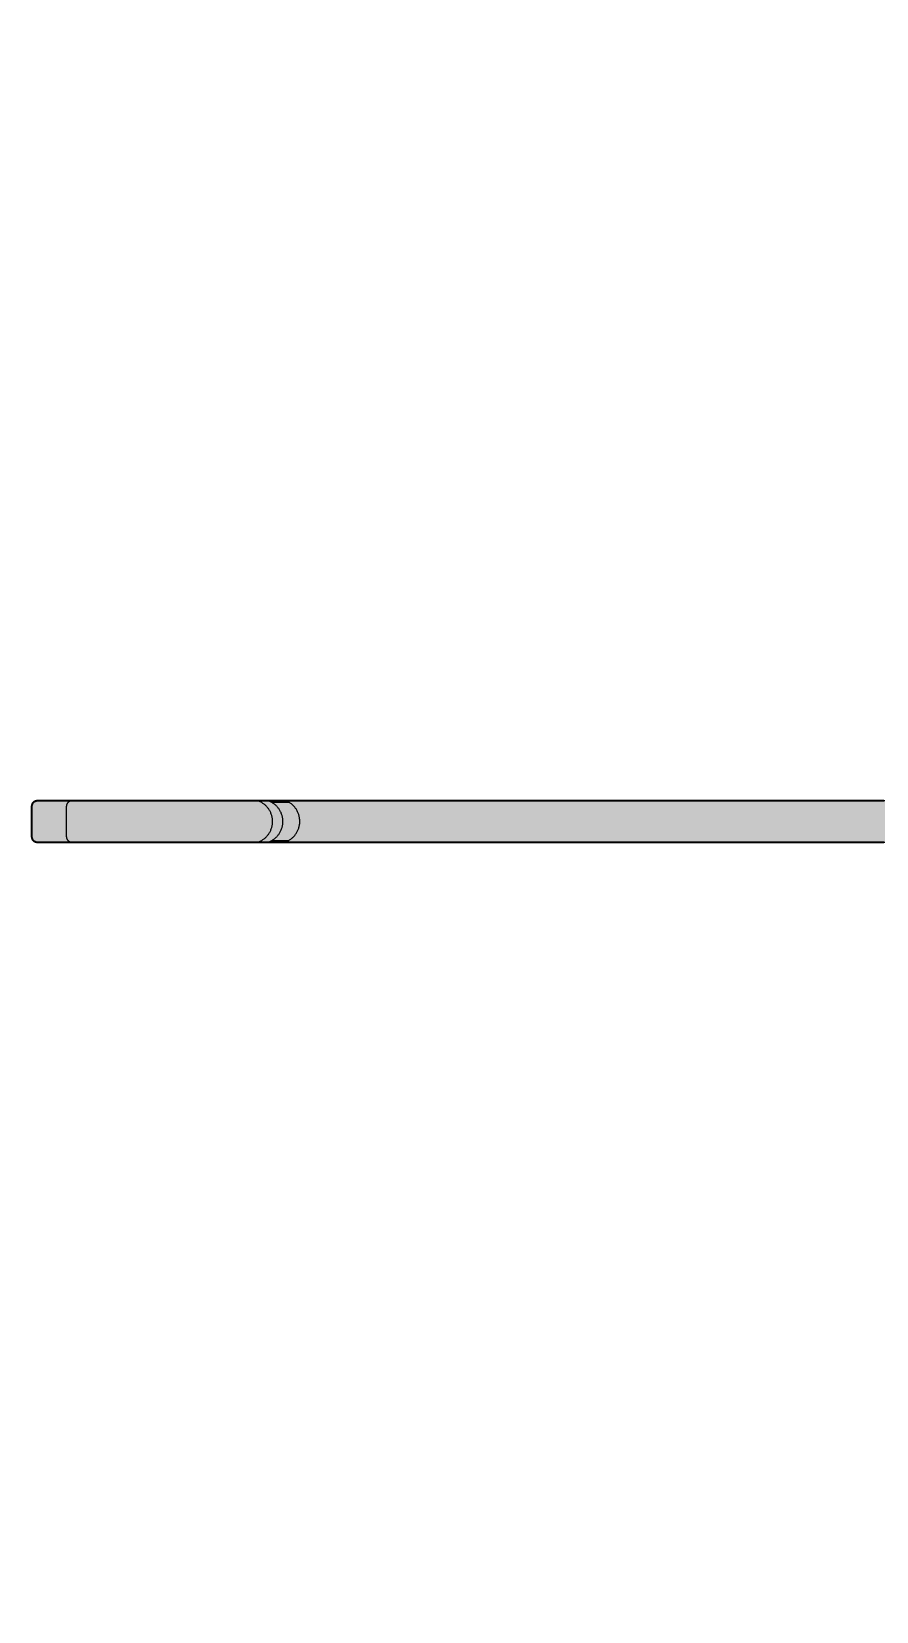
# Model space of a CAD drawing. Header units: millimetres. Extents: x 0 to 2535, y -1006 to 1980.
# Drawn here: x 198 to 568, y -1006 to -316 of the extents above; entities that cross this region are included whole.
import ezdxf

# ---------------------------------------------------------------- set-up
doc = ezdxf.new("R2010")
doc.units = ezdxf.units.MM
doc.layers.add('Blocks', color=7, linetype='Continuous')
doc.layers.add('Blocks$Fill', color=7, linetype='Continuous', true_color=0xffffff)
doc.layers.add('Blocks$Inner', color=7, linetype='Continuous', lineweight=25, true_color=0x007f00)
doc.layers.add('Blocks$Outline', color=7, linetype='Continuous', lineweight=35, true_color=0xff3f3f)

# ---------------------------------------------------------------- blocks, each defined once
blk = doc.blocks.new('Superloon Floor Lamp Top')
at = {"layer": 'Blocks$Fill'}
blk.add_hatch(color=256, dxfattribs=at).paths.add_polyline_path([(6.46, 262.06), (6.34, 262.05), (6.28, 262.04), (6.23, 262.03), (6.17, 262.02), (6.11, 262.01), (6.05, 262), (5.99, 261.99), (5.93, 261.97), (5.87, 261.96), (5.81, 261.94), (5.76, 261.92), (5.7, 261.9), (5.64, 261.88), (5.59, 261.86), (5.53, 261.84), (5.47, 261.82), (5.42, 261.79), (5.36, 261.77), (5.31, 261.74), (5.26, 261.71), (5.21, 261.68), (5.15, 261.65), (5.1, 261.62), (5.05, 261.59), (5.01, 261.55), (4.96, 261.52), (4.91, 261.48), (4.86, 261.44), (4.82, 261.41), (4.78, 261.37), (4.73, 261.33), (4.71, 261.3), (4.68, 261.27), (4.66, 261.25), (4.64, 261.22), (4.59, 261.16), (4.55, 261.11), (4.5, 261.05), (4.46, 260.99), (4.43, 260.93), (4.39, 260.87), (4.35, 260.8), (4.32, 260.74), (4.29, 260.67), (4.26, 260.61), (4.23, 260.54), (4.21, 260.47), (4.18, 260.4), (4.16, 260.33), (4.14, 260.29), (4.13, 260.24), (4.12, 260.19), (4.11, 260.14), (4.09, 260.09), (4.08, 260.04), (4.08, 259.99), (4.07, 259.94), (4.06, 259.89), (4.05, 259.84), (4.05, 259.79), (4.04, 259.74), (4.04, 259.69), (4.04, 259.64), (4.03, 259.59), (4.03, 259.54), (4.03, 246.58), (4.04, 246.48), (4.04, 246.43), (4.04, 246.38), (4.05, 246.33), (4.05, 246.28), (4.06, 246.23), (4.07, 246.18), (4.08, 246.13), (4.08, 246.08), (4.09, 246.03), (4.11, 245.98), (4.12, 245.93), (4.13, 245.88), (4.14, 245.83), (4.16, 245.79), (4.18, 245.72), (4.21, 245.65), (4.23, 245.58), (4.26, 245.51), (4.29, 245.45), (4.32, 245.38), (4.35, 245.32), (4.39, 245.25), (4.43, 245.19), (4.46, 245.13), (4.5, 245.07), (4.55, 245.01), (4.59, 244.96), (4.64, 244.9), (4.66, 244.87), (4.68, 244.85), (4.71, 244.82), (4.73, 244.79), (4.78, 244.75), (4.82, 244.71), (4.86, 244.67), (4.91, 244.64), (4.96, 244.6), (5.01, 244.57), (5.05, 244.53), (5.1, 244.5), (5.15, 244.47), (5.21, 244.44), (5.26, 244.41), (5.31, 244.38), (5.36, 244.35), (5.42, 244.33), (5.47, 244.3), (5.53, 244.28), (5.59, 244.26), (5.64, 244.24), (5.7, 244.22), (5.76, 244.2), (5.81, 244.18), (5.87, 244.16), (5.93, 244.15), (5.99, 244.13), (6.05, 244.12), (6.11, 244.11), (6.17, 244.1), (6.23, 244.09), (6.28, 244.08), (6.34, 244.07), (6.4, 244.07), (6.46, 244.06), (21.64, 244.06), (21.73, 244.06), (21.94, 244.06), (22.26, 244.06), (22.71, 244.06), (23.29, 244.06), (23.98, 244.06), (24.79, 244.06), (25.72, 244.06), (26.77, 244.06), (27.95, 244.06), (29.24, 244.06), (30.65, 244.06), (32.18, 244.06), (33.82, 244.06), (34.64, 244.06), (34.7, 244.06), (34.88, 244.06), (35.17, 244.06), (35.58, 244.06), (36.1, 244.06), (36.74, 244.06), (37.5, 244.06), (38.36, 244.06), (39.35, 244.06), (40.44, 244.06), (41.65, 244.06), (42.98, 244.06), (44.42, 244.06), (45.96, 244.06), (47.63, 244.06), (48.69, 244.06), (48.86, 244.06), (49.15, 244.06), (49.56, 244.06), (50.09, 244.06), (50.73, 244.06), (51.5, 244.06), (52.38, 244.06), (53.37, 244.06), (54.49, 244.06), (55.72, 244.06), (57.07, 244.06), (58.53, 244.06), (60.11, 244.06), (61.81, 244.06), (63.61, 244.06), (65.53, 244.06), (67.57, 244.06), (69.72, 244.06), (71.97, 244.06), (74.34, 244.06), (76.82, 244.06), (79.41, 244.06), (82.11, 244.06), (84.91, 244.06), (87.82, 244.06), (90.83, 244.06), (93.95, 244.06), (97.17, 244.06), (100.5, 244.06), (103.92, 244.06), (107.45, 244.06), (111.07, 244.06), (114.79, 244.06), (118.61, 244.06), (122.52, 244.06), (126.53, 244.06), (130.62, 244.06), (134.81, 244.06), (139.09, 244.06), (143.45, 244.06), (147.91, 244.06), (152.44, 244.06), (157.06, 244.06), (161.76, 244.06), (166.54, 244.06), (171.4, 244.06), (176.34, 244.06), (181.35, 244.06), (186.43, 244.06), (191.59, 244.06), (196.82, 244.06), (202.11, 244.06), (207.47, 244.06), (212.9, 244.06), (218.38, 244.06), (223.93, 244.06), (229.54, 244.06), (235.2, 244.06), (240.92, 244.06), (246.69, 244.06), (252.52, 244.06), (258.39, 244.06), (264.31, 244.06), (270.27, 244.06), (276.28, 244.06), (282.32, 244.06), (288.41, 244.06), (294.53, 244.06), (300.69, 244.06), (306.88, 244.06), (313.1, 244.06), (319.35, 244.06), (325.63, 244.06), (331.93, 244.06), (338.25, 244.06), (344.59, 244.06), (350.95, 244.06), (357.33, 244.06), (363.71, 244.06), (370.11, 244.06), (376.52, 244.06), (379.9, 244.06), (382.33, 243.11), (395.34, 235.56), (395.68, 235.26), (395.85, 235.1), (396.01, 234.94), (396.16, 234.77), (396.31, 234.59), (396.45, 234.42), (396.59, 234.23), (396.72, 234.05), (396.85, 233.85), (584.48, -90.9), (584.55, -90.99), (584.58, -91.04), (584.62, -91.09), (584.66, -91.13), (584.7, -91.18), (584.74, -91.22), (584.78, -91.27), (584.82, -91.31), (584.86, -91.35), (584.9, -91.39), (584.95, -91.44), (584.99, -91.48), (585.04, -91.51), (585.09, -91.55), (585.13, -91.59), (585.18, -91.63), (585.23, -91.66), (585.28, -91.7), (585.33, -91.73), (585.38, -91.76), (585.43, -91.79), (585.48, -91.82), (585.54, -91.85), (585.59, -91.88), (585.64, -91.9), (585.7, -91.93), (585.75, -91.95), (585.81, -91.97), (585.86, -91.99), (585.92, -92.01), (585.98, -92.02), (586.01, -92.03), (586.05, -92.04), (586.08, -92.05), (586.12, -92.05), (586.19, -92.07), (586.26, -92.07), (586.33, -92.08), (586.4, -92.09), (586.48, -92.09), (586.55, -92.09), (586.62, -92.09), (586.69, -92.09), (586.76, -92.08), (586.84, -92.07), (586.91, -92.06), (586.98, -92.05), (587.05, -92.04), (587.12, -92.02), (587.17, -92.01), (587.22, -92), (587.27, -91.99), (587.32, -91.97), (587.37, -91.96), (587.42, -91.94), (587.46, -91.92), (587.51, -91.91), (587.56, -91.89), (587.6, -91.87), (587.65, -91.85), (587.7, -91.83), (587.74, -91.8), (587.79, -91.78), (587.83, -91.76), (587.88, -91.73), (599.09, -85.25), (599.17, -85.19), (599.22, -85.17), (599.26, -85.14), (599.3, -85.11), (599.34, -85.08), (599.38, -85.05), (599.42, -85.02), (599.46, -84.98), (599.5, -84.95), (599.53, -84.92), (599.57, -84.88), (599.61, -84.85), (599.64, -84.81), (599.68, -84.77), (599.72, -84.74), (599.76, -84.68), (599.81, -84.63), (599.86, -84.57), (599.9, -84.51), (599.94, -84.46), (599.98, -84.4), (600.02, -84.33), (600.06, -84.27), (600.1, -84.21), (600.13, -84.15), (600.16, -84.08), (600.19, -84.01), (600.22, -83.95), (600.24, -83.88), (600.25, -83.85), (600.26, -83.81), (600.27, -83.78), (600.28, -83.74), (600.3, -83.69), (600.31, -83.63), (600.32, -83.57), (600.33, -83.51), (600.34, -83.45), (600.35, -83.39), (600.35, -83.33), (600.36, -83.28), (600.36, -83.22), (600.36, -83.16), (600.36, -83.1), (600.35, -83.04), (600.35, -82.98), (600.35, -82.92), (600.34, -82.86), (600.33, -82.8), (600.32, -82.74), (600.31, -82.68), (600.3, -82.62), (600.29, -82.56), (600.28, -82.5), (600.26, -82.44), (600.24, -82.38), (600.23, -82.33), (600.21, -82.27), (600.19, -82.21), (600.17, -82.15), (600.15, -82.1), (600.13, -82.04), (600.1, -81.99), (600.08, -81.93), (600.06, -81.88), (412.03, 242.64), (411.83, 243.03), (411.75, 243.23), (411.67, 243.44), (411.59, 243.64), (411.52, 243.85), (411.46, 244.06), (415.03, 244.06), (421.44, 244.06), (427.84, 244.06), (434.23, 244.06), (440.61, 244.06), (446.97, 244.06), (453.31, 244.06), (459.64, 244.06), (465.94, 244.06), (472.22, 244.06), (478.47, 244.06), (484.69, 244.06), (490.89, 244.06), (497.05, 244.06), (503.18, 244.06), (509.27, 244.06), (515.32, 244.06), (521.33, 244.06), (527.3, 244.06), (533.23, 244.06), (539.1, 244.06), (544.93, 244.06), (550.71, 244.06), (556.43, 244.06), (562.1, 244.06), (567.72, 244.06), (573.27, 244.06), (578.77, 244.06), (584.2, 244.06), (589.57, 244.06), (594.87, 244.06), (600.1, 244.06), (605.27, 244.06), (610.36, 244.06), (615.38, 244.06), (620.32, 244.06), (625.19, 244.06), (629.98, 244.06), (634.69, 244.06), (639.32, 244.06), (643.86, 244.06), (648.33, 244.06), (652.7, 244.06), (656.99, 244.06), (661.19, 244.06), (665.29, 244.06), (669.31, 244.06), (673.23, 244.06), (677.06, 244.06), (680.79, 244.06), (684.43, 244.06), (687.96, 244.06), (691.4, 244.06), (694.73, 244.06), (697.97, 244.06), (701.1, 244.06), (704.12, 244.06), (707.05, 244.06), (709.86, 244.06), (712.57, 244.06), (715.17, 244.06), (717.66, 244.06), (720.04, 244.06), (722.31, 244.06), (724.47, 244.06), (726.52, 244.06), (728.45, 244.06), (730.27, 244.06), (731.98, 244.06), (733.57, 244.06), (735.05, 244.06), (736.41, 244.06), (737.65, 244.06), (738.78, 244.06), (739.79, 244.06), (740.69, 244.06), (741.46, 244.06), (742.12, 244.06), (742.66, 244.06), (743.08, 244.06), (743.39, 244.06), (743.57, 244.06), (743.64, 244.06), (744.58, 244.25), (745.39, 244.79), (745.93, 245.6), (746.14, 246.56), (746.14, 259.56), (745.93, 260.52), (745.39, 261.33), (744.58, 261.87), (743.64, 262.06), (743.57, 262.06), (743.39, 262.06), (743.08, 262.06), (742.66, 262.06), (742.12, 262.06), (741.46, 262.06), (740.69, 262.06), (739.79, 262.06), (738.78, 262.06), (737.65, 262.06), (736.41, 262.06), (735.05, 262.06), (733.57, 262.06), (731.98, 262.06), (730.27, 262.06), (728.45, 262.06), (726.52, 262.06), (724.47, 262.06), (722.31, 262.06), (720.04, 262.06), (717.66, 262.06), (715.17, 262.06), (712.57, 262.06), (709.86, 262.06), (707.05, 262.06), (704.12, 262.06), (701.1, 262.06), (697.97, 262.06), (694.73, 262.06), (691.4, 262.06), (687.96, 262.06), (684.43, 262.06), (680.79, 262.06), (677.06, 262.06), (673.23, 262.06), (669.31, 262.06), (665.29, 262.06), (661.19, 262.06), (656.99, 262.06), (652.7, 262.06), (648.33, 262.06), (643.86, 262.06), (639.32, 262.06), (634.69, 262.06), (629.98, 262.06), (625.19, 262.06), (620.32, 262.06), (615.38, 262.06), (610.36, 262.06), (605.27, 262.06), (600.1, 262.06), (594.87, 262.06), (589.57, 262.06), (584.2, 262.06), (578.77, 262.06), (573.27, 262.06), (567.72, 262.06), (562.1, 262.06), (556.43, 262.06), (550.71, 262.06), (544.93, 262.06), (539.1, 262.06), (533.23, 262.06), (527.3, 262.06), (521.33, 262.06), (515.32, 262.06), (509.27, 262.06), (503.18, 262.06), (497.05, 262.06), (490.89, 262.06), (484.69, 262.06), (478.47, 262.06), (472.22, 262.06), (465.94, 262.06), (459.64, 262.06), (453.31, 262.06), (446.97, 262.06), (440.61, 262.06), (434.23, 262.06), (427.84, 262.06), (421.44, 262.06), (415.03, 262.06), (411.46, 262.06), (411.59, 262.48), (411.67, 262.68), (411.75, 262.89), (411.83, 263.09), (411.93, 263.29), (412.03, 263.48), (600.06, 588), (600.1, 588.11), (600.13, 588.16), (600.15, 588.22), (600.17, 588.27), (600.19, 588.33), (600.21, 588.39), (600.23, 588.45), (600.24, 588.5), (600.26, 588.56), (600.28, 588.62), (600.29, 588.68), (600.3, 588.74), (600.31, 588.8), (600.32, 588.86), (600.33, 588.92), (600.34, 588.98), (600.35, 589.04), (600.35, 589.1), (600.35, 589.16), (600.36, 589.22), (600.36, 589.28), (600.36, 589.34), (600.36, 589.4), (600.35, 589.45), (600.35, 589.51), (600.34, 589.57), (600.33, 589.63), (600.32, 589.69), (600.31, 589.75), (600.3, 589.81), (600.28, 589.86), (600.27, 589.9), (600.26, 589.93), (600.25, 589.97), (600.24, 590), (600.22, 590.07), (600.19, 590.13), (600.16, 590.2), (600.13, 590.27), (600.1, 590.33), (600.06, 590.39), (600.02, 590.45), (599.98, 590.52), (599.94, 590.58), (599.9, 590.63), (599.86, 590.69), (599.81, 590.75), (599.76, 590.8), (599.72, 590.86), (599.68, 590.89), (599.64, 590.93), (599.61, 590.97), (599.57, 591), (599.53, 591.04), (599.5, 591.07), (599.46, 591.1), (599.42, 591.13), (599.38, 591.17), (599.34, 591.2), (599.3, 591.23), (599.26, 591.26), (599.22, 591.29), (599.17, 591.31), (599.13, 591.34), (599.09, 591.37), (587.88, 597.85), (587.79, 597.9), (587.74, 597.92), (587.7, 597.95), (587.65, 597.97), (587.6, 597.99), (587.56, 598.01), (587.51, 598.02), (587.46, 598.04), (587.42, 598.06), (587.37, 598.08), (587.32, 598.09), (587.27, 598.1), (587.22, 598.12), (587.17, 598.13), (587.12, 598.14), (587.05, 598.16), (586.98, 598.17), (586.91, 598.18), (586.84, 598.19), (586.76, 598.2), (586.69, 598.21), (586.62, 598.21), (586.55, 598.21), (586.48, 598.21), (586.4, 598.21), (586.33, 598.2), (586.26, 598.19), (586.19, 598.18), (586.12, 598.17), (586.08, 598.17), (586.05, 598.16), (586.01, 598.15), (585.98, 598.14), (585.92, 598.13), (585.86, 598.11), (585.81, 598.09), (585.75, 598.07), (585.7, 598.05), (585.64, 598.02), (585.59, 598), (585.54, 597.97), (585.48, 597.94), (585.43, 597.91), (585.38, 597.88), (585.33, 597.85), (585.28, 597.82), (585.23, 597.78), (585.18, 597.75), (585.13, 597.71), (585.09, 597.67), (585.04, 597.63), (584.99, 597.6), (584.95, 597.55), (584.9, 597.51), (584.86, 597.47), (584.82, 597.43), (584.78, 597.39), (584.74, 597.34), (584.7, 597.3), (584.66, 597.25), (584.62, 597.2), (584.58, 597.16), (584.55, 597.11), (584.51, 597.06), (584.48, 597.02), (397.08, 272.68), (396.85, 272.27), (396.59, 271.89), (396.45, 271.7), (396.31, 271.53), (396.16, 271.35), (396.01, 271.18), (395.85, 271.02), (395.68, 270.86), (395.51, 270.71), (395.34, 270.56), (382.33, 263.01), (379.9, 262.06), (376.52, 262.06), (370.11, 262.06), (363.71, 262.06), (357.33, 262.06), (350.95, 262.06), (344.59, 262.06), (338.25, 262.06), (331.93, 262.06), (325.63, 262.06), (319.35, 262.06), (313.1, 262.06), (306.88, 262.06), (300.69, 262.06), (294.53, 262.06), (288.41, 262.06), (282.32, 262.06), (276.28, 262.06), (270.27, 262.06), (264.31, 262.06), (258.39, 262.06), (252.52, 262.06), (246.69, 262.06), (240.92, 262.06), (235.2, 262.06), (229.54, 262.06), (223.93, 262.06), (218.38, 262.06), (212.9, 262.06), (207.47, 262.06), (202.11, 262.06), (196.82, 262.06), (191.59, 262.06), (186.43, 262.06), (181.35, 262.06), (176.34, 262.06), (171.4, 262.06), (166.54, 262.06), (161.76, 262.06), (157.06, 262.06), (152.44, 262.06), (147.91, 262.06), (143.45, 262.06), (139.09, 262.06), (134.81, 262.06), (130.62, 262.06), (126.53, 262.06), (122.52, 262.06), (118.61, 262.06), (114.79, 262.06), (111.07, 262.06), (107.45, 262.06), (103.92, 262.06), (100.5, 262.06), (97.17, 262.06), (93.95, 262.06), (90.83, 262.06), (87.82, 262.06), (84.91, 262.06), (82.11, 262.06), (79.41, 262.06), (76.82, 262.06), (74.34, 262.06), (71.97, 262.06), (69.72, 262.06), (67.57, 262.06), (65.53, 262.06), (63.61, 262.06), (61.81, 262.06), (60.11, 262.06), (58.53, 262.06), (57.07, 262.06), (55.72, 262.06), (54.49, 262.06), (53.37, 262.06), (52.38, 262.06), (51.5, 262.06), (50.73, 262.06), (50.09, 262.06), (49.56, 262.06), (49.15, 262.06), (47.63, 262.06), (45.96, 262.06), (44.42, 262.06), (42.98, 262.06), (41.65, 262.06), (40.44, 262.06), (39.35, 262.06), (38.36, 262.06), (37.5, 262.06), (36.74, 262.06), (36.1, 262.06), (35.58, 262.06), (35.17, 262.06), (34.88, 262.06), (34.7, 262.06), (34.64, 262.06), (33.39, 262.06), (31.79, 262.06), (30.3, 262.06), (28.92, 262.06), (27.67, 262.06), (26.53, 262.06), (25.51, 262.06), (24.61, 262.06), (23.83, 262.06), (23.16, 262.06), (22.62, 262.06), (22.19, 262.06), (21.89, 262.06), (21.7, 262.06), (21.64, 262.06)], flags=0)
at = {"layer": 'Blocks$Inner'}
for points in [[(21.67, 262.06), (6.46, 262.06), (6.4, 262.05), (6.34, 262.05), (6.28, 262.04), (6.23, 262.03), (6.17, 262.02), (6.11, 262.01), (6.05, 262), (5.99, 261.99), (5.93, 261.97), (5.87, 261.96), (5.81, 261.94), (5.76, 261.92), (5.7, 261.9), (5.64, 261.88), (5.59, 261.86), (5.53, 261.84), (5.47, 261.82), (5.42, 261.79), (5.36, 261.77), (5.31, 261.74), (5.26, 261.71), (5.21, 261.68), (5.15, 261.65), (5.1, 261.62), (5.05, 261.59), (5.01, 261.55), (4.96, 261.52), (4.91, 261.48), (4.86, 261.44), (4.82, 261.41), (4.78, 261.37), (4.73, 261.33), (4.71, 261.3), (4.68, 261.27), (4.66, 261.25), (4.64, 261.22), (4.59, 261.16), (4.55, 261.11), (4.5, 261.05), (4.46, 260.99), (4.43, 260.93), (4.39, 260.87), (4.35, 260.8), (4.32, 260.74), (4.29, 260.67), (4.26, 260.61), (4.23, 260.54), (4.21, 260.47), (4.18, 260.4), (4.16, 260.33), (4.14, 260.29), (4.13, 260.24), (4.12, 260.19), (4.11, 260.14), (4.09, 260.09), (4.08, 260.04), (4.08, 259.99), (4.07, 259.94), (4.06, 259.89), (4.05, 259.84), (4.05, 259.79), (4.04, 259.74), (4.04, 259.69), (4.04, 259.64), (4.03, 259.59), (4.03, 259.54), (4.03, 246.58), (4.03, 246.53), (4.04, 246.48), (4.04, 246.43), (4.04, 246.38), (4.05, 246.33), (4.05, 246.28), (4.06, 246.23), (4.07, 246.18), (4.08, 246.13), (4.08, 246.08), (4.09, 246.03), (4.11, 245.98), (4.12, 245.93), (4.13, 245.88), (4.14, 245.83), (4.16, 245.79), (4.18, 245.72), (4.21, 245.65), (4.23, 245.58), (4.26, 245.51), (4.29, 245.45), (4.32, 245.38), (4.35, 245.32), (4.39, 245.25), (4.43, 245.19), (4.46, 245.13), (4.5, 245.07), (4.55, 245.01), (4.59, 244.96), (4.64, 244.9), (4.66, 244.87), (4.68, 244.85), (4.71, 244.82), (4.73, 244.79), (4.78, 244.75), (4.82, 244.71), (4.86, 244.67), (4.91, 244.64), (4.96, 244.6), (5.01, 244.57), (5.05, 244.53), (5.1, 244.5), (5.15, 244.47), (5.21, 244.44), (5.26, 244.41), (5.31, 244.38), (5.36, 244.35), (5.42, 244.33), (5.47, 244.3), (5.53, 244.28), (5.59, 244.26), (5.64, 244.24), (5.7, 244.22), (5.76, 244.2), (5.81, 244.18), (5.87, 244.16), (5.93, 244.15), (5.99, 244.13), (6.05, 244.12), (6.11, 244.11), (6.17, 244.1), (6.23, 244.09), (6.28, 244.08), (6.34, 244.07), (6.4, 244.07), (6.46, 244.06), (21.64, 244.06), (21.73, 244.06), (21.94, 244.06), (22.26, 244.06), (22.71, 244.06), (23.29, 244.06), (23.98, 244.06), (24.79, 244.06), (25.72, 244.06), (26.77, 244.06), (27.95, 244.06), (29.24, 244.06), (30.65, 244.06), (32.18, 244.06), (33.82, 244.06), (34.64, 244.06), (34.7, 244.06), (34.88, 244.06), (35.17, 244.06), (35.58, 244.06), (36.1, 244.06), (36.74, 244.06), (37.5, 244.06), (38.36, 244.06), (39.35, 244.06), (40.44, 244.06), (41.65, 244.06), (42.98, 244.06), (44.42, 244.06), (45.96, 244.06), (47.63, 244.06), (49.4, 244.06), (51.28, 244.06), (53.28, 244.06), (55.38, 244.06), (57.59, 244.06), (59.91, 244.06), (62.34, 244.06), (64.87, 244.06), (67.48, 244.06), (68.46, 244.06), (69.45, 244.06), (70.44, 244.06), (71.45, 244.06), (72.46, 244.06), (73.49, 244.06), (74.52, 244.06), (75.56, 244.06), (76.62, 244.06), (77.68, 244.06), (78.75, 244.06), (78.89, 244.06), (79.83, 244.06), (80.77, 244.06), (81.72, 244.06), (82.69, 244.06), (83.66, 244.06), (84.64, 244.06), (85.63, 244.06), (86.63, 244.06), (87.63, 244.06), (88.65, 244.06), (89.67, 244.06), (90.71, 244.06), (91.14, 244.06), (91.67, 244.06), (92.2, 244.06), (92.73, 244.06), (93.26, 244.06), (93.8, 244.06), (94.34, 244.06), (94.87, 244.06), (95.42, 244.06), (95.96, 244.06), (96.5, 244.06), (97.05, 244.06), (101.52, 244.06), (102.05, 244.06), (102.58, 244.06), (103.11, 244.06), (103.65, 244.06), (104.18, 244.06), (104.72, 244.06), (105.26, 244.06), (105.8, 244.06), (106.34, 244.06), (106.89, 244.06), (107.43, 244.06), (111.05, 244.06), (115.07, 244.06), (119.18, 244.06), (123.38, 244.06), (127.66, 244.06), (132.04, 244.06), (136.49, 244.06), (141.03, 244.06), (145.65, 244.06), (150.35, 244.06), (155.13, 244.06), (159.99, 244.06), (164.92, 244.06), (169.92, 244.06), (175, 244.06), (180.15, 244.06), (185.37, 244.06), (190.65, 244.06), (196, 244.06), (201.42, 244.06), (206.89, 244.06), (212.43, 244.06), (218.03, 244.06), (223.68, 244.06), (229.39, 244.06), (235.15, 244.06), (240.96, 244.06), (246.82, 244.06), (252.73, 244.06), (258.69, 244.06), (264.69, 244.06), (270.73, 244.06), (276.81, 244.06), (282.93, 244.06), (289.09, 244.06), (295.28, 244.06), (301.5, 244.06), (307.76, 244.06), (314.04, 244.06), (320.35, 244.06), (326.68, 244.06), (333.03, 244.06), (339.41, 244.06), (345.8, 244.06), (352.21, 244.06), (358.63, 244.06), (365.06, 244.06), (371.51, 244.06), (377.96, 244.06)], [(377.96, 262.06), (371.51, 262.06), (365.06, 262.06), (358.63, 262.06), (352.21, 262.06), (345.8, 262.06), (339.41, 262.06), (333.03, 262.06), (326.68, 262.06), (320.35, 262.06), (314.04, 262.06), (307.76, 262.06), (301.5, 262.06), (295.28, 262.06), (289.09, 262.06), (282.93, 262.06), (276.81, 262.06), (270.73, 262.06), (264.69, 262.06), (258.69, 262.06), (252.73, 262.06), (246.82, 262.06), (240.96, 262.06), (235.15, 262.06), (229.39, 262.06), (223.68, 262.06), (218.03, 262.06), (212.43, 262.06), (206.89, 262.06), (201.42, 262.06), (196, 262.06), (190.65, 262.06), (185.37, 262.06), (180.15, 262.06), (175, 262.06), (169.92, 262.06), (164.92, 262.06), (159.99, 262.06), (155.13, 262.06), (150.35, 262.06), (145.65, 262.06), (141.03, 262.06), (136.49, 262.06), (132.04, 262.06), (127.66, 262.06), (123.38, 262.06), (119.18, 262.06), (115.07, 262.06), (111.05, 262.06), (107.43, 262.06), (106.89, 262.06), (106.34, 262.06), (105.8, 262.06), (105.26, 262.06), (104.72, 262.06), (104.18, 262.06), (103.65, 262.06), (103.11, 262.06), (102.58, 262.06), (102.05, 262.06), (101.52, 262.06), (97.05, 262.06), (95.55, 262.06), (95.42, 262.06), (94.87, 262.06), (94.34, 262.06), (93.8, 262.06), (93.26, 262.06), (92.73, 262.06), (92.2, 262.06), (91.67, 262.06), (91.14, 262.06), (88.89, 262.06), (85.53, 262.06), (82.28, 262.06), (79.12, 262.06), (76.06, 262.06), (73.11, 262.06), (70.26, 262.06), (67.51, 262.06), (64.87, 262.06), (62.34, 262.06), (59.91, 262.06), (57.59, 262.06), (55.38, 262.06), (53.28, 262.06), (51.28, 262.06), (49.4, 262.06), (47.63, 262.06), (45.96, 262.06), (44.42, 262.06), (42.98, 262.06), (41.65, 262.06), (40.44, 262.06), (39.35, 262.06), (38.36, 262.06), (37.5, 262.06), (36.74, 262.06), (36.1, 262.06), (35.58, 262.06), (35.17, 262.06), (34.88, 262.06), (34.7, 262.06), (34.64, 262.06), (33.39, 262.06), (31.79, 262.06), (30.3, 262.06), (28.92, 262.06), (27.67, 262.06), (26.53, 262.06), (25.51, 262.06), (24.61, 262.06), (23.83, 262.06), (23.16, 262.06), (22.62, 262.06), (22.19, 262.06), (21.89, 262.06), (21.7, 262.06), (21.64, 262.06), (21.58, 262.05), (21.52, 262.05), (21.46, 262.04), (21.4, 262.03), (21.34, 262.02), (21.29, 262.01), (21.23, 262), (21.17, 261.99), (21.11, 261.97), (21.05, 261.96), (20.99, 261.94), (20.94, 261.92), (20.88, 261.9), (20.82, 261.88), (20.76, 261.86), (20.71, 261.84), (20.65, 261.82), (20.6, 261.79), (20.54, 261.77), (20.49, 261.74), (20.44, 261.71), (20.38, 261.68), (20.33, 261.65), (20.28, 261.62), (20.23, 261.59), (20.18, 261.55), (20.14, 261.52), (20.09, 261.48), (20.04, 261.44), (20, 261.41), (19.96, 261.37), (19.91, 261.33), (19.89, 261.3), (19.86, 261.27), (19.84, 261.25), (19.82, 261.22), (19.77, 261.16), (19.73, 261.11), (19.68, 261.05), (19.64, 260.99), (19.6, 260.93), (19.57, 260.87), (19.53, 260.8), (19.5, 260.74), (19.47, 260.67), (19.44, 260.61), (19.41, 260.54), (19.38, 260.47), (19.36, 260.4), (19.34, 260.33), (19.32, 260.29), (19.31, 260.24), (19.3, 260.19), (19.28, 260.14), (19.27, 260.09), (19.26, 260.04), (19.25, 259.99), (19.25, 259.94), (19.24, 259.89), (19.23, 259.84), (19.23, 259.79), (19.22, 259.74), (19.22, 259.69), (19.21, 259.64), (19.21, 259.59), (19.21, 259.54), (19.21, 246.58), (19.21, 246.53), (19.22, 246.48), (19.22, 246.43), (19.22, 246.38), (19.23, 246.33), (19.23, 246.28), (19.24, 246.23), (19.25, 246.18), (19.26, 246.13), (19.27, 246.08), (19.28, 246.03), (19.29, 245.98), (19.3, 245.93), (19.31, 245.88), (19.33, 245.83), (19.34, 245.79), (19.36, 245.72), (19.39, 245.65), (19.41, 245.58), (19.44, 245.51), (19.47, 245.45), (19.5, 245.38), (19.53, 245.32), (19.57, 245.25), (19.61, 245.19), (19.65, 245.13), (19.69, 245.07), (19.73, 245.01), (19.77, 244.96), (19.82, 244.9), (19.84, 244.87), (19.87, 244.85), (19.89, 244.82), (19.92, 244.79), (19.96, 244.75), (20, 244.71), (20.05, 244.67), (20.09, 244.64), (20.14, 244.6), (20.19, 244.57), (20.24, 244.53), (20.28, 244.5), (20.34, 244.47), (20.39, 244.44), (20.44, 244.41), (20.49, 244.38), (20.55, 244.35), (20.6, 244.33), (20.66, 244.3), (20.71, 244.28), (20.77, 244.26), (20.82, 244.24), (20.88, 244.22), (20.94, 244.2), (21, 244.18), (21.05, 244.16), (21.11, 244.15), (21.17, 244.13), (21.23, 244.12), (21.29, 244.11), (21.35, 244.1), (21.41, 244.09), (21.47, 244.08), (21.52, 244.07), (21.58, 244.07), (21.64, 244.06)], [(48.69, 244.06), (48.86, 244.06), (49.15, 244.06), (49.56, 244.06), (50.09, 244.06), (50.73, 244.06), (51.5, 244.06), (52.38, 244.06), (53.37, 244.06), (54.49, 244.06), (55.72, 244.06), (57.07, 244.06), (58.53, 244.06), (60.11, 244.06), (61.81, 244.06), (63.61, 244.06), (65.53, 244.06), (67.57, 244.06), (69.72, 244.06), (71.97, 244.06), (74.34, 244.06), (76.82, 244.06), (79.41, 244.06), (82.11, 244.06), (84.91, 244.06), (87.82, 244.06), (90.83, 244.06), (93.95, 244.06), (97.17, 244.06), (100.5, 244.06), (103.92, 244.06), (107.45, 244.06), (111.07, 244.06), (114.79, 244.06), (118.61, 244.06), (122.52, 244.06), (126.53, 244.06), (130.62, 244.06), (134.81, 244.06), (139.09, 244.06), (143.45, 244.06), (147.91, 244.06), (152.44, 244.06), (157.06, 244.06), (161.76, 244.06), (166.54, 244.06), (171.4, 244.06), (176.34, 244.06), (181.35, 244.06), (186.43, 244.06), (191.59, 244.06), (196.82, 244.06), (202.11, 244.06), (207.47, 244.06), (212.9, 244.06), (218.38, 244.06), (223.93, 244.06), (229.54, 244.06), (235.2, 244.06), (240.92, 244.06), (246.69, 244.06), (252.52, 244.06), (258.39, 244.06), (264.31, 244.06), (270.27, 244.06), (276.28, 244.06), (282.32, 244.06), (288.41, 244.06), (294.53, 244.06), (300.69, 244.06), (306.88, 244.06), (313.1, 244.06), (319.35, 244.06), (325.63, 244.06), (331.93, 244.06), (338.25, 244.06), (344.59, 244.06), (350.95, 244.06), (357.33, 244.06), (363.71, 244.06), (370.11, 244.06), (376.52, 244.06)], [(376.52, 262.06), (370.11, 262.06), (363.71, 262.06), (357.33, 262.06), (350.95, 262.06), (344.59, 262.06), (338.25, 262.06), (331.93, 262.06), (325.63, 262.06), (319.35, 262.06), (313.1, 262.06), (306.88, 262.06), (300.69, 262.06), (294.53, 262.06), (288.41, 262.06), (282.32, 262.06), (276.28, 262.06), (270.27, 262.06), (264.31, 262.06), (258.39, 262.06), (252.52, 262.06), (246.69, 262.06), (240.92, 262.06), (235.2, 262.06), (229.54, 262.06), (223.93, 262.06), (218.38, 262.06), (212.9, 262.06), (207.47, 262.06), (202.11, 262.06), (196.82, 262.06), (191.59, 262.06), (186.43, 262.06), (181.35, 262.06), (176.34, 262.06), (171.4, 262.06), (166.54, 262.06), (161.76, 262.06), (157.06, 262.06), (152.44, 262.06), (147.91, 262.06), (143.45, 262.06), (139.09, 262.06), (134.81, 262.06), (130.62, 262.06), (126.53, 262.06), (122.52, 262.06), (118.61, 262.06), (114.79, 262.06), (111.07, 262.06), (107.45, 262.06), (103.92, 262.06), (100.5, 262.06), (97.17, 262.06), (93.95, 262.06), (90.83, 262.06), (87.82, 262.06), (84.91, 262.06), (82.11, 262.06), (79.41, 262.06), (76.82, 262.06), (74.34, 262.06), (71.97, 262.06), (69.72, 262.06), (67.57, 262.06), (65.53, 262.06), (63.61, 262.06), (61.81, 262.06), (60.11, 262.06), (58.53, 262.06), (57.07, 262.06), (55.72, 262.06), (54.49, 262.06), (53.37, 262.06), (52.38, 262.06), (51.5, 262.06), (50.73, 262.06), (50.09, 262.06), (49.56, 262.06), (49.15, 262.06)], [(103.1, 244.06), (103.41, 244.18), (103.72, 244.31), (104.02, 244.45), (104.31, 244.61), (104.61, 244.77), (104.89, 244.94), (105.17, 245.13), (105.44, 245.32), (105.71, 245.52), (105.97, 245.73), (106.22, 245.95), (106.46, 246.18), (106.7, 246.41), (106.92, 246.66), (107.14, 246.91), (107.35, 247.17), (107.55, 247.44), (107.74, 247.71), (107.92, 247.99), (108.09, 248.28), (108.26, 248.57), (108.41, 248.87), (108.55, 249.17), (108.68, 249.48), (108.8, 249.79), (108.91, 250.11), (109, 250.42), (109.09, 250.75), (109.16, 251.07), (109.23, 251.4), (109.28, 251.73), (109.32, 252.06), (109.35, 252.39), (109.37, 252.73), (109.37, 253.06), (109.37, 253.39), (109.35, 253.73), (109.32, 254.06), (109.28, 254.39), (109.23, 254.72), (109.16, 255.05), (109.09, 255.37), (109, 255.69), (108.91, 256.01), (108.8, 256.33), (108.68, 256.64), (108.55, 256.95), (108.41, 257.25), (108.26, 257.55), (108.1, 257.84), (107.92, 258.13), (107.74, 258.41), (107.55, 258.68), (107.35, 258.95), (107.14, 259.21), (106.93, 259.46), (106.7, 259.7), (106.46, 259.94), (106.22, 260.17), (105.97, 260.39), (105.71, 260.6), (105.44, 260.8), (105.17, 260.99), (104.89, 261.18), (104.61, 261.35), (104.32, 261.51), (104.02, 261.66), (103.72, 261.81), (103.41, 261.94), (103.1, 262.06)], [(107.6, 244.06), (107.92, 244.18), (108.22, 244.31), (108.52, 244.45), (108.82, 244.61), (109.11, 244.77), (109.4, 244.94), (109.68, 245.13), (109.95, 245.32), (110.22, 245.52), (110.47, 245.73), (110.72, 245.95), (110.97, 246.18), (111.2, 246.41), (111.43, 246.66), (111.65, 246.91), (111.86, 247.17), (112.06, 247.44), (112.25, 247.71), (112.43, 247.99), (112.6, 248.28), (112.76, 248.57), (112.91, 248.87), (113.05, 249.17), (113.18, 249.48), (113.3, 249.79), (113.41, 250.11), (113.51, 250.42), (113.6, 250.75), (113.67, 251.07), (113.73, 251.4), (113.79, 251.73), (113.83, 252.06), (113.86, 252.39), (113.87, 252.73), (113.88, 253.06), (113.87, 253.39), (113.86, 253.73), (113.83, 254.06), (113.79, 254.39), (113.73, 254.72), (113.67, 255.05), (113.6, 255.37), (113.51, 255.69), (113.41, 256.01), (113.3, 256.33), (113.19, 256.64), (113.06, 256.95), (112.91, 257.25), (112.76, 257.55), (112.6, 257.84), (112.43, 258.13), (112.25, 258.41), (112.06, 258.68), (111.86, 258.95), (111.65, 259.21), (111.43, 259.46), (111.21, 259.7), (110.97, 259.94), (110.73, 260.17), (110.48, 260.39), (110.22, 260.6), (109.95, 260.8), (109.68, 260.99), (109.4, 261.18), (109.11, 261.35), (108.82, 261.51), (108.53, 261.66), (108.22, 261.81), (107.92, 261.94), (107.61, 262.06)], [(109.18, 244.81), (116.52, 244.81), (116.81, 244.99), (117.08, 245.17), (117.36, 245.37), (117.62, 245.57), (117.88, 245.79), (118.13, 246.01), (118.37, 246.24), (118.61, 246.48), (118.83, 246.72), (119.05, 246.98), (119.26, 247.24), (119.46, 247.51), (119.65, 247.79), (119.83, 248.07), (120, 248.36), (120.16, 248.65), (120.31, 248.95), (120.45, 249.25), (120.58, 249.56), (120.7, 249.88), (120.81, 250.19), (120.9, 250.51), (120.99, 250.84), (121.06, 251.16), (121.12, 251.49), (121.18, 251.82), (121.22, 252.16), (121.24, 252.49), (121.26, 252.82), (121.27, 253.16), (121.26, 253.49), (121.24, 253.83), (121.21, 254.16), (121.17, 254.49), (121.12, 254.82), (121.06, 255.15), (120.98, 255.48), (120.9, 255.8), (120.8, 256.12), (120.69, 256.44), (120.57, 256.75), (120.44, 257.06), (120.3, 257.36), (120.15, 257.66), (119.99, 257.96), (119.82, 258.25), (119.64, 258.53), (119.45, 258.8), (119.25, 259.07), (119.04, 259.33), (118.82, 259.59), (118.6, 259.83), (118.36, 260.07), (118.12, 260.3), (117.87, 260.52), (117.61, 260.74), (117.34, 260.94), (117.07, 261.14), (116.79, 261.32), (109.16, 261.32)]]:
    blk.add_lwpolyline(points, dxfattribs=at)
at = {"layer": 'Blocks$Outline'}
for points in [[(6.46, 262.06), (6.4, 262.05), (6.34, 262.05), (6.28, 262.04), (6.23, 262.03), (6.17, 262.02), (6.11, 262.01), (6.05, 262), (5.99, 261.99), (5.93, 261.97), (5.87, 261.96), (5.81, 261.94), (5.76, 261.92), (5.7, 261.9), (5.64, 261.88), (5.59, 261.86), (5.53, 261.84), (5.47, 261.82), (5.42, 261.79), (5.36, 261.77), (5.31, 261.74), (5.26, 261.71), (5.21, 261.68), (5.15, 261.65), (5.1, 261.62), (5.05, 261.59), (5.01, 261.55), (4.96, 261.52), (4.91, 261.48), (4.86, 261.44), (4.82, 261.41), (4.78, 261.37), (4.73, 261.33), (4.71, 261.3), (4.68, 261.27), (4.66, 261.25), (4.64, 261.22), (4.59, 261.16), (4.55, 261.11), (4.5, 261.05), (4.46, 260.99), (4.43, 260.93), (4.39, 260.87), (4.35, 260.8), (4.32, 260.74), (4.29, 260.67), (4.26, 260.61), (4.23, 260.54), (4.21, 260.47), (4.18, 260.4), (4.16, 260.33), (4.14, 260.29), (4.13, 260.24), (4.12, 260.19), (4.11, 260.14), (4.09, 260.09), (4.08, 260.04), (4.08, 259.99), (4.07, 259.94), (4.06, 259.89), (4.05, 259.84), (4.05, 259.79), (4.04, 259.74), (4.04, 259.69), (4.04, 259.64), (4.03, 259.59), (4.03, 259.54)], [(4.03, 259.54), (4.03, 246.58)], [(21.64, 262.06), (6.46, 262.06)], [(21.7, 262.06), (21.64, 262.06)], [(21.89, 262.06), (21.7, 262.06)], [(22.19, 262.06), (21.89, 262.06)], [(22.62, 262.06), (22.19, 262.06)], [(23.16, 262.06), (22.62, 262.06)], [(23.83, 262.06), (23.16, 262.06)], [(24.61, 262.06), (23.83, 262.06)], [(25.51, 262.06), (24.61, 262.06)], [(26.53, 262.06), (25.51, 262.06)], [(27.67, 262.06), (26.53, 262.06)], [(28.92, 262.06), (27.67, 262.06)], [(30.3, 262.06), (28.92, 262.06)], [(31.79, 262.06), (30.3, 262.06)], [(33.39, 262.06), (31.79, 262.06)], [(34.64, 262.06), (33.39, 262.06)], [(34.7, 262.06), (34.64, 262.06)], [(34.88, 262.06), (34.7, 262.06)], [(35.17, 262.06), (34.88, 262.06)], [(35.58, 262.06), (35.17, 262.06)], [(36.1, 262.06), (35.58, 262.06)], [(36.74, 262.06), (36.1, 262.06)], [(37.5, 262.06), (36.74, 262.06)], [(38.36, 262.06), (37.5, 262.06)], [(39.35, 262.06), (38.36, 262.06)], [(40.44, 262.06), (39.35, 262.06)], [(41.65, 262.06), (40.44, 262.06)], [(42.98, 262.06), (41.65, 262.06)], [(44.42, 262.06), (42.98, 262.06)], [(45.96, 262.06), (44.42, 262.06)], [(47.63, 262.06), (45.96, 262.06)], [(49.15, 262.06), (47.63, 262.06)], [(49.56, 262.06), (49.15, 262.06)], [(50.09, 262.06), (49.56, 262.06)], [(50.73, 262.06), (50.09, 262.06)], [(51.5, 262.06), (50.73, 262.06)], [(52.38, 262.06), (51.5, 262.06)], [(53.37, 262.06), (52.38, 262.06)], [(54.49, 262.06), (53.37, 262.06)], [(55.72, 262.06), (54.49, 262.06)], [(57.07, 262.06), (55.72, 262.06)], [(58.53, 262.06), (57.07, 262.06)], [(60.11, 262.06), (58.53, 262.06)], [(61.81, 262.06), (60.11, 262.06)], [(63.61, 262.06), (61.81, 262.06)], [(65.53, 262.06), (63.61, 262.06)], [(67.57, 262.06), (65.53, 262.06)], [(69.72, 262.06), (67.57, 262.06)], [(71.97, 262.06), (69.72, 262.06)], [(74.34, 262.06), (71.97, 262.06)], [(76.82, 262.06), (74.34, 262.06)], [(79.41, 262.06), (76.82, 262.06)], [(82.11, 262.06), (79.41, 262.06)], [(84.91, 262.06), (82.11, 262.06)], [(87.82, 262.06), (84.91, 262.06)], [(90.83, 262.06), (87.82, 262.06)], [(93.95, 262.06), (90.83, 262.06)], [(97.17, 262.06), (93.95, 262.06)], [(100.5, 262.06), (97.17, 262.06)], [(103.92, 262.06), (100.5, 262.06)], [(107.45, 262.06), (103.92, 262.06)], [(111.07, 262.06), (107.45, 262.06)], [(114.79, 262.06), (111.07, 262.06)], [(118.61, 262.06), (114.79, 262.06)], [(122.52, 262.06), (118.61, 262.06)], [(126.53, 262.06), (122.52, 262.06)], [(130.62, 262.06), (126.53, 262.06)], [(134.81, 262.06), (130.62, 262.06)], [(139.09, 262.06), (134.81, 262.06)], [(143.45, 262.06), (139.09, 262.06)], [(147.91, 262.06), (143.45, 262.06)], [(152.44, 262.06), (147.91, 262.06)], [(157.06, 262.06), (152.44, 262.06)], [(161.76, 262.06), (157.06, 262.06)], [(166.54, 262.06), (161.76, 262.06)], [(171.4, 262.06), (166.54, 262.06)], [(176.34, 262.06), (171.4, 262.06)], [(181.35, 262.06), (176.34, 262.06)], [(186.43, 262.06), (181.35, 262.06)], [(191.59, 262.06), (186.43, 262.06)], [(196.82, 262.06), (191.59, 262.06)], [(202.11, 262.06), (196.82, 262.06)], [(207.47, 262.06), (202.11, 262.06)], [(212.9, 262.06), (207.47, 262.06)], [(218.38, 262.06), (212.9, 262.06)], [(223.93, 262.06), (218.38, 262.06)], [(229.54, 262.06), (223.93, 262.06)], [(235.2, 262.06), (229.54, 262.06)], [(240.92, 262.06), (235.2, 262.06)], [(246.69, 262.06), (240.92, 262.06)], [(252.52, 262.06), (246.69, 262.06)], [(258.39, 262.06), (252.52, 262.06)], [(264.31, 262.06), (258.39, 262.06)], [(270.27, 262.06), (264.31, 262.06)], [(276.28, 262.06), (270.27, 262.06)], [(282.32, 262.06), (276.28, 262.06)], [(288.41, 262.06), (282.32, 262.06)], [(294.53, 262.06), (288.41, 262.06)], [(300.69, 262.06), (294.53, 262.06)], [(306.88, 262.06), (300.69, 262.06)], [(313.1, 262.06), (306.88, 262.06)], [(319.35, 262.06), (313.1, 262.06)], [(325.63, 262.06), (319.35, 262.06)], [(331.93, 262.06), (325.63, 262.06)], [(338.25, 262.06), (331.93, 262.06)], [(344.59, 262.06), (338.25, 262.06)], [(350.95, 262.06), (344.59, 262.06)], [(357.33, 262.06), (350.95, 262.06)], [(363.71, 262.06), (357.33, 262.06)], [(370.11, 262.06), (363.71, 262.06)], [(376.52, 262.06), (370.11, 262.06)], [(4.03, 246.58), (4.03, 246.53), (4.04, 246.48), (4.04, 246.43), (4.04, 246.38), (4.05, 246.33), (4.05, 246.28), (4.06, 246.23), (4.07, 246.18), (4.08, 246.13), (4.08, 246.08), (4.09, 246.03), (4.11, 245.98), (4.12, 245.93), (4.13, 245.88), (4.14, 245.83), (4.16, 245.79), (4.18, 245.72), (4.21, 245.65), (4.23, 245.58), (4.26, 245.51), (4.29, 245.45), (4.32, 245.38), (4.35, 245.32), (4.39, 245.25), (4.43, 245.19), (4.46, 245.13), (4.5, 245.07), (4.55, 245.01), (4.59, 244.96), (4.64, 244.9), (4.66, 244.87), (4.68, 244.85), (4.71, 244.82), (4.73, 244.79), (4.78, 244.75), (4.82, 244.71), (4.86, 244.67), (4.91, 244.64), (4.96, 244.6), (5.01, 244.57), (5.05, 244.53), (5.1, 244.5), (5.15, 244.47), (5.21, 244.44), (5.26, 244.41), (5.31, 244.38), (5.36, 244.35), (5.42, 244.33), (5.47, 244.3), (5.53, 244.28), (5.59, 244.26), (5.64, 244.24), (5.7, 244.22), (5.76, 244.2), (5.81, 244.18), (5.87, 244.16), (5.93, 244.15), (5.99, 244.13), (6.05, 244.12), (6.11, 244.11), (6.17, 244.1), (6.23, 244.09), (6.28, 244.08), (6.34, 244.07), (6.4, 244.07), (6.46, 244.06)], [(6.46, 244.06), (21.64, 244.06)], [(21.64, 244.06), (21.73, 244.06)], [(21.73, 244.06), (21.94, 244.06)], [(21.94, 244.06), (22.26, 244.06)], [(22.26, 244.06), (22.71, 244.06)], [(22.71, 244.06), (23.29, 244.06)], [(23.29, 244.06), (23.98, 244.06)], [(23.98, 244.06), (24.79, 244.06)], [(24.79, 244.06), (25.72, 244.06)], [(25.72, 244.06), (26.77, 244.06)], [(26.77, 244.06), (27.95, 244.06)], [(27.95, 244.06), (29.24, 244.06)], [(29.24, 244.06), (30.65, 244.06)], [(30.65, 244.06), (32.18, 244.06)], [(32.18, 244.06), (33.82, 244.06)], [(33.82, 244.06), (34.64, 244.06)], [(34.64, 244.06), (34.7, 244.06)], [(34.7, 244.06), (34.88, 244.06)], [(34.88, 244.06), (35.17, 244.06)], [(35.17, 244.06), (35.58, 244.06)], [(35.58, 244.06), (36.1, 244.06)], [(36.1, 244.06), (36.74, 244.06)], [(36.74, 244.06), (37.5, 244.06)], [(37.5, 244.06), (38.36, 244.06)], [(38.36, 244.06), (39.35, 244.06)], [(39.35, 244.06), (40.44, 244.06)], [(40.44, 244.06), (41.65, 244.06)], [(41.65, 244.06), (42.98, 244.06)], [(42.98, 244.06), (44.42, 244.06)], [(44.42, 244.06), (45.96, 244.06)], [(45.96, 244.06), (47.63, 244.06)], [(47.63, 244.06), (48.69, 244.06)], [(48.69, 244.06), (48.86, 244.06)], [(48.86, 244.06), (49.15, 244.06)], [(49.15, 244.06), (49.56, 244.06)], [(49.56, 244.06), (50.09, 244.06)], [(50.09, 244.06), (50.73, 244.06)], [(50.73, 244.06), (51.5, 244.06)], [(51.5, 244.06), (52.38, 244.06)], [(52.38, 244.06), (53.37, 244.06)], [(53.37, 244.06), (54.49, 244.06)], [(54.49, 244.06), (55.72, 244.06)], [(55.72, 244.06), (57.07, 244.06)], [(57.07, 244.06), (58.53, 244.06)], [(58.53, 244.06), (60.11, 244.06)], [(60.11, 244.06), (61.81, 244.06)], [(61.81, 244.06), (63.61, 244.06)], [(63.61, 244.06), (65.53, 244.06)], [(65.53, 244.06), (67.57, 244.06)], [(67.57, 244.06), (69.72, 244.06)], [(69.72, 244.06), (71.97, 244.06)], [(71.97, 244.06), (74.34, 244.06)], [(74.34, 244.06), (76.82, 244.06)], [(76.82, 244.06), (79.41, 244.06)], [(79.41, 244.06), (82.11, 244.06)], [(82.11, 244.06), (84.91, 244.06)], [(84.91, 244.06), (87.82, 244.06)], [(87.82, 244.06), (90.83, 244.06)], [(90.83, 244.06), (93.95, 244.06)], [(93.95, 244.06), (97.17, 244.06)], [(97.17, 244.06), (100.5, 244.06)], [(100.5, 244.06), (103.92, 244.06)], [(103.92, 244.06), (107.45, 244.06)], [(107.45, 244.06), (111.07, 244.06)], [(111.07, 244.06), (114.79, 244.06)], [(114.79, 244.06), (118.61, 244.06)], [(118.61, 244.06), (122.52, 244.06)], [(122.52, 244.06), (126.53, 244.06)], [(126.53, 244.06), (130.62, 244.06)], [(130.62, 244.06), (134.81, 244.06)], [(134.81, 244.06), (139.09, 244.06)], [(139.09, 244.06), (143.45, 244.06)], [(143.45, 244.06), (147.91, 244.06)], [(147.91, 244.06), (152.44, 244.06)], [(152.44, 244.06), (157.06, 244.06)], [(157.06, 244.06), (161.76, 244.06)], [(161.76, 244.06), (166.54, 244.06)], [(166.54, 244.06), (171.4, 244.06)], [(171.4, 244.06), (176.34, 244.06)], [(176.34, 244.06), (181.35, 244.06)], [(181.35, 244.06), (186.43, 244.06)], [(186.43, 244.06), (191.59, 244.06)], [(191.59, 244.06), (196.82, 244.06)], [(196.82, 244.06), (202.11, 244.06)], [(202.11, 244.06), (207.47, 244.06)], [(207.47, 244.06), (212.9, 244.06)], [(212.9, 244.06), (218.38, 244.06)], [(218.38, 244.06), (223.93, 244.06)], [(223.93, 244.06), (229.54, 244.06)], [(229.54, 244.06), (235.2, 244.06)], [(235.2, 244.06), (240.92, 244.06)], [(240.92, 244.06), (246.69, 244.06)], [(246.69, 244.06), (252.52, 244.06)], [(252.52, 244.06), (258.39, 244.06)], [(258.39, 244.06), (264.31, 244.06)], [(264.31, 244.06), (270.27, 244.06)], [(270.27, 244.06), (276.28, 244.06)], [(276.28, 244.06), (282.32, 244.06)], [(282.32, 244.06), (288.41, 244.06)], [(288.41, 244.06), (294.53, 244.06)], [(294.53, 244.06), (300.69, 244.06)], [(300.69, 244.06), (306.88, 244.06)], [(306.88, 244.06), (313.1, 244.06)], [(313.1, 244.06), (319.35, 244.06)], [(319.35, 244.06), (325.63, 244.06)], [(325.63, 244.06), (331.93, 244.06)], [(331.93, 244.06), (338.25, 244.06)], [(338.25, 244.06), (344.59, 244.06)], [(344.59, 244.06), (350.95, 244.06)], [(350.95, 244.06), (357.33, 244.06)], [(357.33, 244.06), (363.71, 244.06)], [(363.71, 244.06), (370.11, 244.06)], [(370.11, 244.06), (376.52, 244.06)]]:
    blk.add_lwpolyline(points, dxfattribs=at)

msp = doc.modelspace()

# ---------------------------------------------------------------- block references
at = {"layer": 'Blocks'}
msp.add_blockref('Superloon Floor Lamp Top', (194.29, -913.83), dxfattribs=at)

doc.saveas('drawing.dxf')
